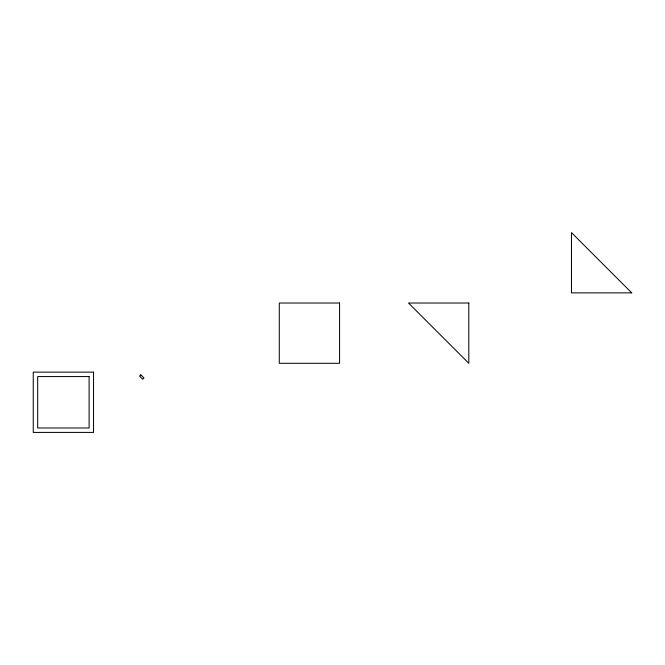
<?xml version="1.0" encoding="UTF-8"?>
<svg xmlns="http://www.w3.org/2000/svg" width="665" height="665" viewBox="0 0 665 665"><rect width="100%" height="100%" fill="white"/><g stroke="black" fill="none" stroke-linecap="round" stroke-linejoin="round"><path stroke-width="1" d="M140.839 374.852L139.583 376.107L142.717 379.241L143.972 377.986L140.839 374.852M631.75 292.866L571.468 292.866L571.468 232.584L631.75 292.866M339.574 303.024L279.283 303.024L279.283 363.306L339.574 363.306L339.574 303.024M468.8 303.024L408.51 303.024L468.8 363.306L468.8 303.024M93.532 372.134L33.25 372.134L33.25 432.416L93.532 432.416L93.532 372.134M89.102 376.565L37.681 376.565L37.681 427.986L89.102 427.986L89.102 376.565"/></g></svg>
